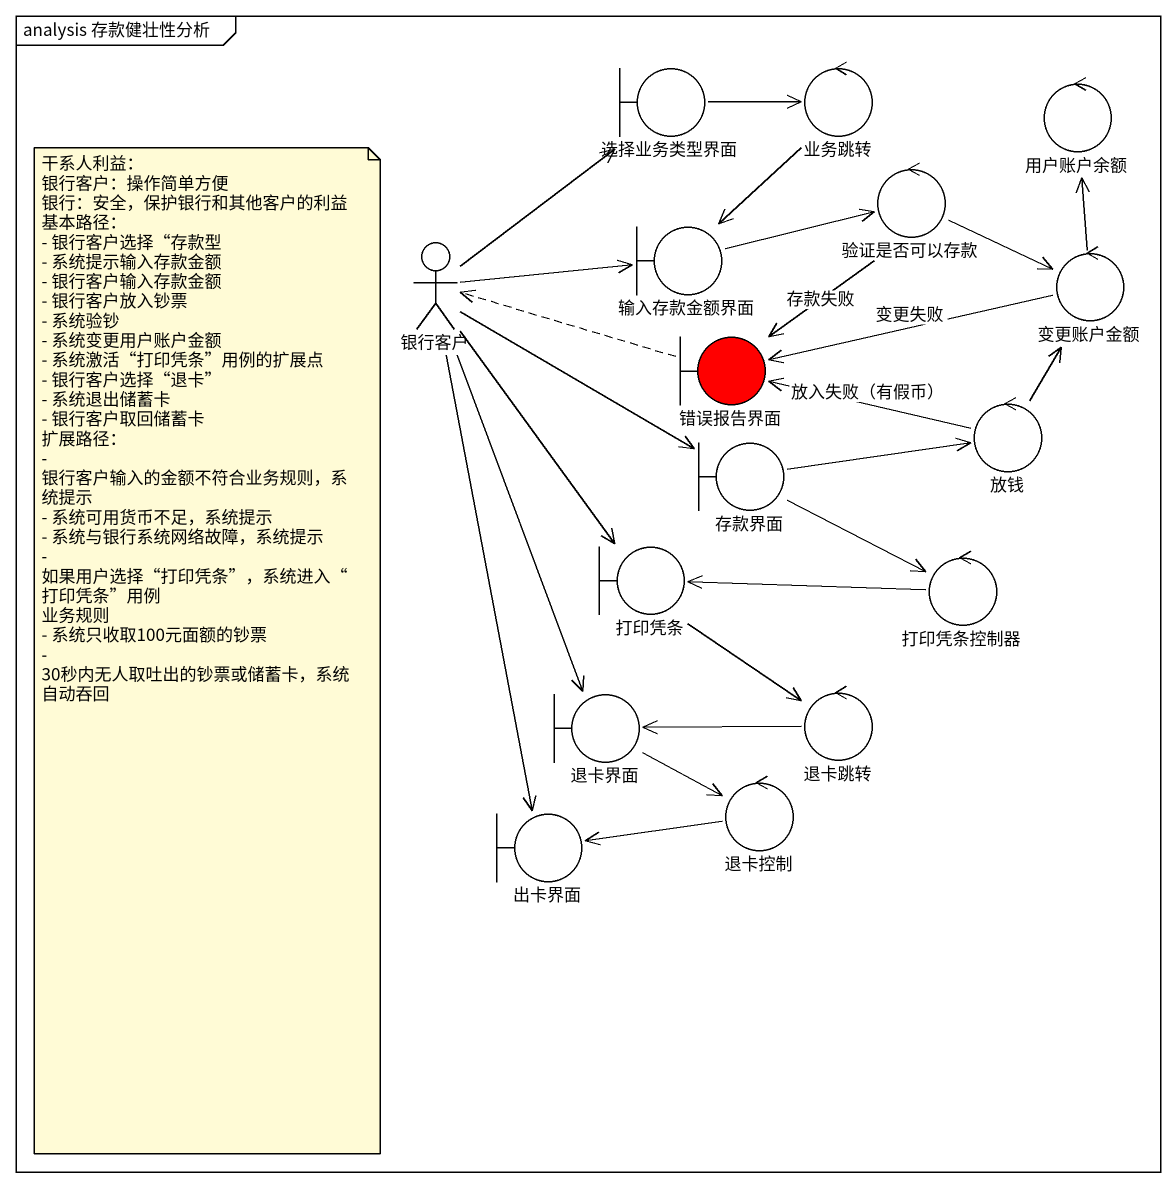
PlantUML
@startuml
mainframe analysis 存款健壮性分析
boundary 选择业务类型界面
control 业务跳转
control 用户账户余额
boundary 输入存款金额界面
control 验证是否可以存款
actor 银行客户
control 变更账户金额
boundary 错误报告界面 #FF0000
control 放钱
boundary 存款界面
boundary 打印凭条
control 打印凭条控制器
boundary 退卡界面
control 退卡跳转
control 退卡控制
boundary 出卡界面
选择业务类型界面 -right-> 业务跳转
业务跳转 --> 输入存款金额界面
输入存款金额界面 -right-> 验证是否可以存款
验证是否可以存款 -right-> 变更账户金额
验证是否可以存款 --> 错误报告界面 : 存款失败
银行客户 -up-> 选择业务类型界面
银行客户 -right-> 输入存款金额界面
银行客户 -right-> 存款界面
银行客户 --> 打印凭条
银行客户 --> 退卡界面
银行客户 --> 出卡界面
变更账户金额 -up-> 用户账户余额
变更账户金额 -left-> 错误报告界面 : 变更失败
错误报告界面 .left.> 银行客户
放钱 -up-> 变更账户金额
放钱 -left-> 错误报告界面 : 放入失败（有假币）
存款界面 -right-> 放钱
存款界面 -right-> 打印凭条控制器
打印凭条 --> 退卡跳转
打印凭条控制器 -left-> 打印凭条
退卡界面 -right-> 退卡控制
退卡跳转 -left-> 退卡界面
退卡控制 -left-> 出卡界面
note as N1
  干系人利益：
  银行客户：操作简单方便
  银行：安全，保护银行和其他客户的利益
  基本路径：
  - 银行客户选择“存款型
  - 系统提示输入存款金额
  - 银行客户输入存款金额
  - 银行客户放入钞票
  - 系统验钞
  - 系统变更用户账户金额
  - 系统激活“打印凭条”用例的扩展点
  - 银行客户选择“退卡”
  - 系统退出储蓄卡
  - 银行客户取回储蓄卡
  扩展路径：
  - 银行客户输入的金额不符合业务规则，系统提示
  - 系统可用货币不足，系统提示
  - 系统与银行系统网络故障，系统提示
  - 如果用户选择“打印凭条”，系统进入“打印凭条”用例
  业务规则
  - 系统只收取100元面额的钞票
  - 30秒内无人取吐出的钞票或储蓄卡，系统自动吞回
end note
@enduml
